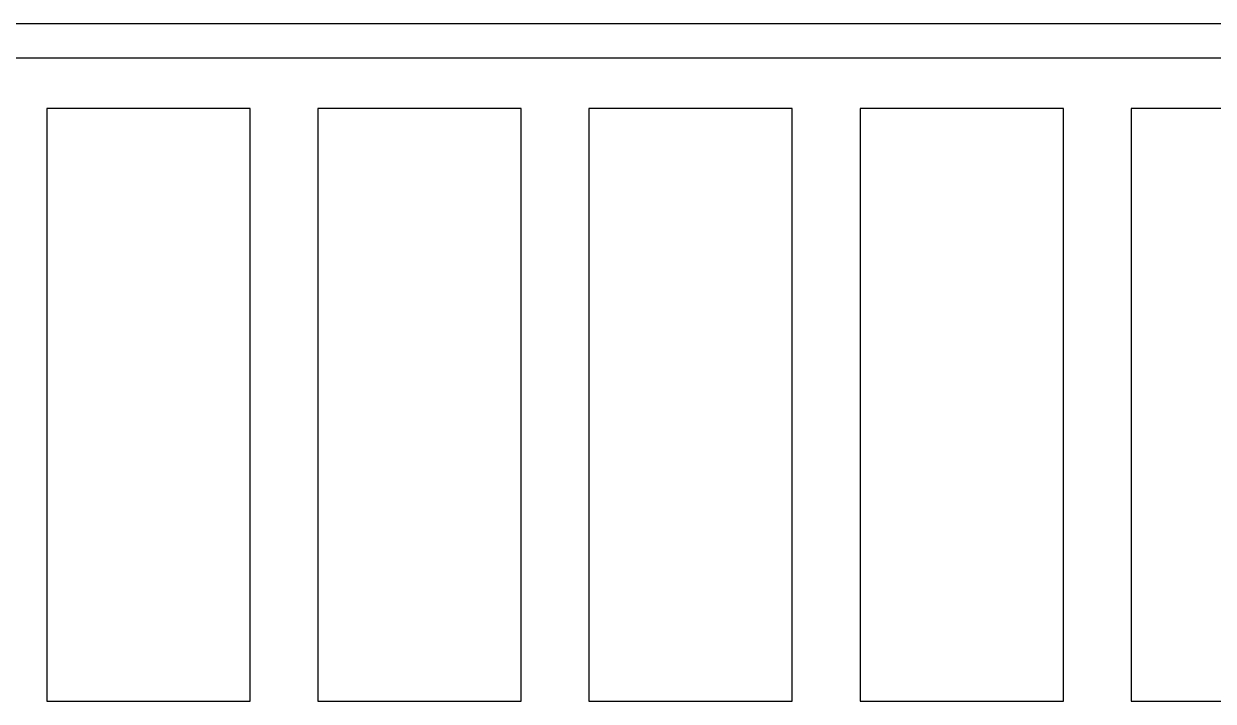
# Model space of a CAD drawing. Header units: millimetres. Extents: x -794334 to -714814, y -17806 to 22403.
# Drawn here: x -730665 to -728910, y -3671 to -2671 of the extents above; entities that cross this region are included whole.
import ezdxf
from ezdxf.xclip import XClip

# ---------------------------------------------------------------- set-up
doc = ezdxf.new("R2010")
doc.units = ezdxf.units.MM
doc.header["$XCLIPFRAME"] = 0
for name, color, linetype in [('000 - WIPEOUT', 250, 'Continuous'), ('A04_TUBE SERIES', 2, 'Continuous'), ('A11_ALU.SOLID SHEET', 2, 'Continuous')]:
    doc.layers.add(name, color=color, linetype=linetype)

# ---------------------------------------------------------------- blocks, each defined once
blk = doc.blocks.new('*U1084')
blk.add_attdef('EXTR.OVL-LENGTH_', (-25, -59.1), '', height=5)
blk.add_wipeout([(-25, 0), (25, 0), (25, 10129), (-25, 10129)]).dxf.layer = '000 - WIPEOUT'
at = {"layer": 'A04_TUBE SERIES', "color": 0}
blk.add_lwpolyline([(-25, 0), (25, 0), (25, 10129), (-25, 10129)], close=True, dxfattribs=at)
blk = doc.blocks.new('*U1271')
at = {"color": 3}
for points in [[(-437.5, -4850), (437.5, -4850), (437.5, -5150), (-437.5, -5150)], [(-437.5, -5250), (437.5, -5250), (437.5, -5550), (-437.5, -5550)], [(-437.5, -5650), (437.5, -5650), (437.5, -5950), (-437.5, -5950)], [(-437.5, -6050), (437.5, -6050), (437.5, -6350), (-437.5, -6350)], [(-437.5, -6450), (437.5, -6450), (437.5, -6750), (-437.5, -6750)]]:
    blk.add_wipeout(points, dxfattribs=at).dxf.layer = '000 - WIPEOUT'
at = {"layer": 'A11_ALU.SOLID SHEET', "color": 0, "linetype": 'ByBlock'}
for points in [[(-437.5, -5150), (437.5, -5150), (437.5, -4850), (-437.5, -4850)], [(-437.5, -5550), (437.5, -5550), (437.5, -5250), (-437.5, -5250)], [(-437.5, -5950), (437.5, -5950), (437.5, -5650), (-437.5, -5650)], [(-437.5, -6350), (437.5, -6350), (437.5, -6050), (-437.5, -6050)], [(-437.5, -6750), (437.5, -6750), (437.5, -6450), (-437.5, -6450)]]:
    blk.add_lwpolyline(points, close=True, dxfattribs=at)
blk = doc.blocks.new('*U1630')
at = {"layer": 'A04_TUBE SERIES', "color": 0, "linetype": 'ByBlock', "rotation": 270}
blk.add_blockref('*U1084', (12461, -6275.5), dxfattribs=at)
at = {"layer": 'A11_ALU.SOLID SHEET', "color": 0, "linetype": 'ByBlock', "rotation": 90}
blk.add_blockref('*U1271', (9200, -6813), dxfattribs=at)

msp = doc.modelspace()

# ---------------------------------------------------------------- block references
at = {"layer": 'A11_ALU.SOLID SHEET'}
ref = msp.add_blockref('*U1630', (-744681.2, 3579), dxfattribs=at)
XClip(ref).set_block_clipping_path([(-45802.4668593339, -9620.0029952967), (23702.8690583039, 10334.9999958097)])

doc.saveas('drawing.dxf')
